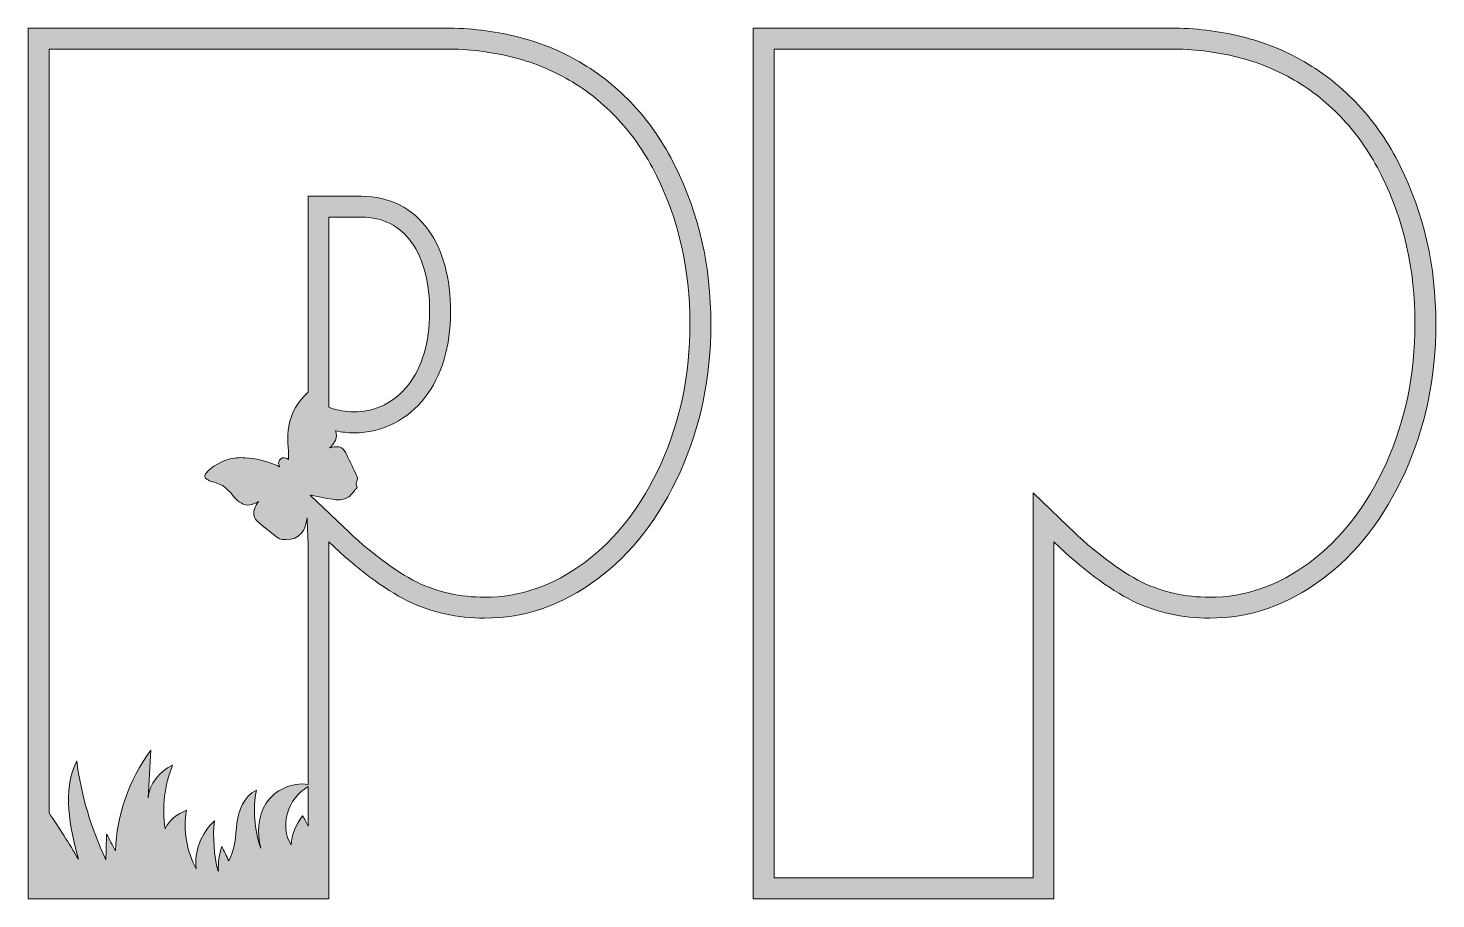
# Model space of a CAD drawing. Header units: millimetres. Extents: x 27 to 674, y -306 to -44.
# Drawn here: x 138.6 to 343.8, y -171 to -44 of the extents above; entities that cross this region are included whole.
import ezdxf

# ---------------------------------------------------------------- set-up
doc = ezdxf.new("R2010")
doc.units = ezdxf.units.MM
doc.header["$MEASUREMENT"] = 0
doc.layers.add('Layer 10', color=7, linetype='Continuous')
doc.layers.add('Layer 11', color=7, linetype='Continuous')

msp = doc.modelspace()

# ---------------------------------------------------------------- hatches: boundary and pattern name
at = {"layer": 'Layer 10'}
h = msp.add_hatch(color=2, dxfattribs=at)
h.dxf.hatch_style = 2
edge = h.paths.add_edge_path()
edge.add_spline(control_points=[(338.56, -64.11), (336.87, -60.71), (334.85, -57.75), (332.49, -55.21), (330.12, -52.68), (327.51, -50.57), (324.63, -48.9), (321.75, -47.23), (318.66, -45.99), (315.37, -45.19), (312.08, -44.38), (308.64, -43.97), (305.04, -43.97), (305.04, -43.97), (244.24, -43.97), (244.24, -43.97), (244.24, -43.97), (244.24, -170.97), (244.24, -170.97), (244.24, -170.97), (288.09, -170.97), (288.09, -170.97), (288.09, -170.97), (288.09, -118.92), (288.09, -118.92), (292.2, -122.87), (296.03, -125.74), (299.58, -127.53), (303.09, -129.19), (306.82, -130.03), (310.76, -130.03), (316.6, -130.03), (322.08, -128.14), (327.19, -124.35), (332.21, -120.62), (336.24, -115.41), (339.27, -108.73), (342.26, -102.15), (343.76, -94.94), (343.76, -87.09), (343.76, -78.68), (342.02, -71.02), (338.56, -64.11)], knot_values=[0, 0, 0, 0, 1, 1, 1, 2, 2, 2, 3, 3, 3, 4, 4, 4, 5, 5, 5, 6, 6, 6, 7, 7, 7, 8, 8, 8, 9, 9, 9, 10, 10, 10, 11, 11, 11, 12, 12, 12, 13, 13, 13, 14, 14, 14, 14], degree=3, periodic=1)
edge = h.paths.add_edge_path()
edge.add_spline(control_points=[(336.5, -107.47), (333.7, -113.65), (329.95, -118.5), (325.38, -121.9), (320.76, -125.32), (315.98, -126.98), (310.76, -126.98), (307.3, -126.98), (304, -126.24), (300.92, -124.79), (297.67, -123.15), (294.06, -120.43), (290.2, -116.72), (290.2, -116.72), (285.04, -111.76), (285.04, -111.76), (285.04, -111.76), (285.04, -118.92), (285.04, -118.92), (285.04, -118.92), (285.04, -167.93), (285.04, -167.93), (285.04, -167.93), (247.29, -167.93), (247.29, -167.93), (247.29, -167.93), (247.29, -47.02), (247.29, -47.02), (247.29, -47.02), (305.04, -47.02), (305.04, -47.02), (308.37, -47.02), (311.6, -47.4), (314.64, -48.15), (317.64, -48.88), (320.48, -50.02), (323.1, -51.54), (325.7, -53.05), (328.11, -54.98), (330.26, -57.29), (332.4, -59.6), (334.28, -62.35), (335.84, -65.48), (339.07, -71.92), (340.71, -79.19), (340.71, -87.09), (340.71, -94.47), (339.29, -101.32), (336.5, -107.47)], knot_values=[0, 0, 0, 0, 1, 1, 1, 2, 2, 2, 3, 3, 3, 4, 4, 4, 5, 5, 5, 6, 6, 6, 7, 7, 7, 8, 8, 8, 9, 9, 9, 10, 10, 10, 11, 11, 11, 12, 12, 12, 13, 13, 13, 14, 14, 14, 15, 15, 15, 16, 16, 16, 16], degree=3, periodic=1)
at = {"layer": 'Layer 11'}
h = msp.add_hatch(color=1, dxfattribs=at)
h.dxf.hatch_style = 2
edge = h.paths.add_edge_path()
edge.add_spline(control_points=[(232.87, -64.11), (231.19, -60.71), (229.16, -57.75), (226.8, -55.21), (224.44, -52.68), (221.82, -50.57), (218.94, -48.9), (216.06, -47.23), (212.98, -45.99), (209.68, -45.19), (206.39, -44.38), (202.95, -43.97), (199.36, -43.97), (199.36, -43.97), (138.56, -43.97), (138.56, -43.97), (138.56, -43.97), (138.56, -170.97), (138.56, -170.97), (138.56, -170.97), (182.4, -170.97), (182.4, -170.97), (182.4, -170.97), (182.4, -118.92), (182.4, -118.92), (186.52, -122.87), (190.35, -125.74), (193.9, -127.53), (197.41, -129.19), (201.13, -130.03), (205.07, -130.03), (210.92, -130.03), (216.4, -128.14), (221.51, -124.35), (226.53, -120.62), (230.56, -115.41), (233.59, -108.73), (236.58, -102.15), (238.07, -94.94), (238.07, -87.09), (238.07, -78.68), (236.34, -71.02), (232.87, -64.11)], knot_values=[0, 0, 0, 0, 1, 1, 1, 2, 2, 2, 3, 3, 3, 4, 4, 4, 5, 5, 5, 6, 6, 6, 7, 7, 7, 8, 8, 8, 9, 9, 9, 10, 10, 10, 11, 11, 11, 12, 12, 12, 13, 13, 13, 14, 14, 14, 14], degree=3, periodic=1)
edge = h.paths.add_edge_path()
edge.add_spline(control_points=[(179.36, -160.38), (179.13, -159.86), (178.87, -159.35), (178.57, -158.86), (177.59, -160.11), (177, -161.59), (176.88, -163.11), (175.19, -160.26), (176.35, -156.4), (179.36, -154.6), (179.36, -154.6), (179.36, -160.38), (179.36, -160.38)], knot_values=[0, 0, 0, 0, 1, 1, 1, 2, 2, 2, 3, 3, 3, 4, 4, 4, 4], degree=3, periodic=1)
edge = h.paths.add_edge_path()
edge.add_spline(control_points=[(230.81, -107.47), (228.01, -113.65), (224.27, -118.5), (219.69, -121.9), (215.08, -125.32), (210.3, -126.98), (205.07, -126.98), (201.62, -126.98), (198.31, -126.24), (195.24, -124.79), (191.98, -123.15), (188.37, -120.43), (184.51, -116.72), (184.51, -116.72), (179.68, -112.08), (179.68, -112.08), (179.7, -112.03), (182.92, -112.85), (183.96, -112.76), (184.43, -112.72), (184.94, -112.6), (185.32, -112.32), (185.76, -112.01), (185.98, -111.5), (186.39, -111.15), (186.64, -110.93), (186.37, -110.76), (186.36, -110.52), (186.36, -110.21), (186.57, -109.97), (186.57, -109.67), (186.57, -109.51), (186.51, -109.37), (186.44, -109.23), (185.96, -108.22), (185.47, -107.22), (184.99, -106.21), (184.8, -105.83), (184.61, -105.43), (184.25, -105.21), (183.73, -104.89), (183.06, -105.03), (182.47, -105.19), (182.75, -105.11), (183.25, -104.33), (183.37, -104.05), (183.55, -103.63), (183.54, -103.18), (183.39, -102.75), (183.38, -102.74), (183.38, -102.72), (183.37, -102.71), (184.29, -102.9), (185.18, -103), (186.04, -103), (188.12, -103), (190.09, -102.54), (191.87, -101.62), (193.63, -100.73), (195.15, -99.46), (196.4, -97.86), (197.6, -96.31), (198.54, -94.43), (199.19, -92.26), (199.81, -90.18), (200.13, -87.87), (200.13, -85.41), (200.13, -80.44), (199.05, -76.42), (196.93, -73.45), (194.61, -70.21), (191.23, -68.5), (187.14, -68.5), (187.14, -68.5), (182.4, -68.5), (182.4, -68.5), (182.4, -68.5), (179.36, -68.5), (179.36, -68.5), (179.36, -68.5), (179.36, -71.55), (179.36, -71.55), (179.36, -71.55), (179.36, -97.09), (179.36, -97.09), (177.87, -98.35), (176.9, -100.12), (176.54, -102.03), (176.22, -103.7), (176.56, -105.26), (176.51, -106.9), (176.28, -106.69), (175.99, -106.59), (175.65, -106.67), (175.27, -106.77), (175.02, -107.12), (175.06, -107.51), (175.08, -107.69), (175.15, -107.84), (175.25, -107.97), (175.05, -107.87), (174.84, -107.78), (174.63, -107.69), (173.21, -107.12), (171.74, -106.74), (170.21, -106.64), (169.36, -106.58), (168.53, -106.65), (167.72, -106.89), (166.77, -107.17), (165.92, -107.66), (165.12, -108.24), (164.84, -108.44), (164.62, -108.74), (164.42, -109.03), (164.23, -109.3), (164.31, -109.58), (164.59, -109.75), (164.86, -109.91), (165.15, -110.1), (165.45, -110.15), (165.8, -110.2), (166.09, -110.35), (166.4, -110.48), (166.52, -110.53), (166.65, -110.56), (166.78, -110.61), (166.87, -110.65), (166.97, -110.7), (167.05, -110.76), (167.33, -111.02), (167.61, -111.28), (167.89, -111.55), (167.98, -111.63), (168.08, -111.7), (168.15, -111.8), (168.31, -112.01), (168.43, -112.26), (168.62, -112.44), (168.92, -112.73), (169.24, -112.99), (169.59, -113.22), (170.45, -113.78), (171.29, -113.5), (172.12, -113.02), (171.69, -113.71), (171.24, -114.54), (171.53, -115.3), (171.7, -115.72), (172.07, -116.03), (172.43, -116.31), (172.43, -116.31), (174.77, -118.17), (174.77, -118.17), (174.95, -118.32), (175.14, -118.47), (175.37, -118.53), (175.5, -118.57), (175.64, -118.57), (175.78, -118.57), (175.9, -118.58), (176.02, -118.58), (176.13, -118.58), (178.13, -118.63), (179.01, -117.23), (179.21, -115.42), (179.27, -117.06), (179.36, -118.92), (179.36, -118.92), (179.36, -118.92), (179.36, -154.3), (179.36, -154.3), (176.99, -153.88), (174.46, -155.16), (173.25, -157.02), (171.98, -158.97), (171.94, -161.38), (172.46, -163.59), (171.51, -160.85), (171.29, -157.92), (171.82, -155.1), (169.96, -156.05), (169.25, -158.07), (168.99, -159.93), (168.74, -161.8), (168.77, -163.76), (167.8, -165.43), (167.47, -164.74), (167.14, -164.04), (166.8, -163.35), (166.4, -164.49), (166.23, -165.7), (166.28, -166.9), (166.25, -166.93), (166.26, -166.92), (166.23, -166.94), (165.63, -164.54), (165.45, -162.06), (165.71, -159.61), (163.72, -161.46), (162.73, -164.09), (163.06, -166.61), (161.62, -163.97), (161.12, -160.95), (161.64, -158.06), (160.25, -158.55), (159.1, -159.53), (158.51, -160.74), (158.04, -157.63), (158.42, -154.43), (159.6, -151.48), (157.61, -152.41), (156.23, -154.26), (156.03, -156.22), (156.16, -153.9), (156.3, -151.59), (156.43, -149.27), (153.25, -153.64), (151.45, -158.77), (151.27, -163.95), (150.84, -163.15), (150.42, -162.34), (149.99, -161.54), (149.95, -162.79), (149.91, -164.04), (149.88, -165.28), (147.72, -160.67), (146.29, -155.8), (145.63, -150.86), (143.47, -155.33), (144.66, -160.45), (145.88, -165.19), (144.54, -162.9), (143.11, -160.65), (141.6, -158.44), (141.6, -158.44), (141.6, -47.02), (141.6, -47.02), (141.6, -47.02), (199.36, -47.02), (199.36, -47.02), (202.69, -47.02), (205.92, -47.4), (208.96, -48.15), (211.95, -48.88), (214.8, -50.02), (217.41, -51.54), (220.02, -53.05), (222.42, -54.98), (224.57, -57.29), (226.72, -59.6), (228.6, -62.35), (230.15, -65.48), (233.38, -71.92), (235.02, -79.19), (235.02, -87.09), (235.02, -94.47), (233.61, -101.32), (230.81, -107.47)], knot_values=[0, 0, 0, 0, 1, 1, 1, 2, 2, 2, 3, 3, 3, 4, 4, 4, 5, 5, 5, 6, 6, 6, 7, 7, 7, 8, 8, 8, 9, 9, 9, 10, 10, 10, 11, 11, 11, 12, 12, 12, 13, 13, 13, 14, 14, 14, 15, 15, 15, 16, 16, 16, 17, 17, 17, 18, 18, 18, 19, 19, 19, 20, 20, 20, 21, 21, 21, 22, 22, 22, 23, 23, 23, 24, 24, 24, 25, 25, 25, 26, 26, 26, 27, 27, 27, 28, 28, 28, 29, 29, 29, 30, 30, 30, 31, 31, 31, 32, 32, 32, 33, 33, 33, 34, 34, 34, 35, 35, 35, 36, 36, 36, 37, 37, 37, 38, 38, 38, 39, 39, 39, 40, 40, 40, 41, 41, 41, 42, 42, 42, 43, 43, 43, 44, 44, 44, 45, 45, 45, 46, 46, 46, 47, 47, 47, 48, 48, 48, 49, 49, 49, 50, 50, 50, 51, 51, 51, 52, 52, 52, 53, 53, 53, 54, 54, 54, 55, 55, 55, 56, 56, 56, 57, 57, 57, 58, 58, 58, 59, 59, 59, 60, 60, 60, 61, 61, 61, 62, 62, 62, 63, 63, 63, 64, 64, 64, 65, 65, 65, 66, 66, 66, 67, 67, 67, 68, 68, 68, 69, 69, 69, 70, 70, 70, 71, 71, 71, 72, 72, 72, 73, 73, 73, 74, 74, 74, 75, 75, 75, 76, 76, 76, 77, 77, 77, 78, 78, 78, 79, 79, 79, 80, 80, 80, 81, 81, 81, 82, 82, 82, 83, 83, 83, 84, 84, 84, 85, 85, 85, 86, 86, 86, 86], degree=3, periodic=1)
edge = h.paths.add_edge_path()
edge.add_spline(control_points=[(182.4, -99.28), (182.4, -99.28), (182.4, -71.55), (182.4, -71.55), (182.4, -71.55), (187.14, -71.55), (187.14, -71.55), (190.26, -71.55), (192.7, -72.77), (194.45, -75.22), (196.21, -77.67), (197.08, -81.07), (197.08, -85.41), (197.08, -87.59), (196.81, -89.58), (196.27, -91.39), (195.73, -93.2), (194.97, -94.73), (194, -95.98), (193.02, -97.24), (191.85, -98.21), (190.49, -98.91), (189.13, -99.61), (187.64, -99.95), (186.04, -99.95), (184.91, -99.95), (183.7, -99.73), (182.4, -99.28)], knot_values=[0, 0, 0, 0, 1, 1, 1, 2, 2, 2, 3, 3, 3, 4, 4, 4, 5, 5, 5, 6, 6, 6, 7, 7, 7, 8, 8, 8, 9, 9, 9, 9], degree=3, periodic=1)

# ---------------------------------------------------------------- linework, layer by layer
at = {"layer": 'Layer 10', "lineweight": 0}
for points, knots in [([(338.56, -64.11), (336.87, -60.71), (334.85, -57.75), (332.49, -55.21), (330.12, -52.68), (327.51, -50.57), (324.63, -48.9), (321.75, -47.23), (318.66, -45.99), (315.37, -45.19), (312.08, -44.38), (308.64, -43.97), (305.04, -43.97), (305.04, -43.97), (244.24, -43.97), (244.24, -43.97), (244.24, -43.97), (244.24, -170.97), (244.24, -170.97), (244.24, -170.97), (288.09, -170.97), (288.09, -170.97), (288.09, -170.97), (288.09, -118.92), (288.09, -118.92), (292.2, -122.87), (296.03, -125.74), (299.58, -127.53), (303.09, -129.19), (306.82, -130.03), (310.76, -130.03), (316.6, -130.03), (322.08, -128.14), (327.19, -124.35), (332.21, -120.62), (336.24, -115.41), (339.27, -108.73), (342.26, -102.15), (343.76, -94.94), (343.76, -87.09), (343.76, -78.68), (342.02, -71.02), (338.56, -64.11)], [0, 0, 0, 0, 1, 1, 1, 2, 2, 2, 3, 3, 3, 4, 4, 4, 5, 5, 5, 6, 6, 6, 7, 7, 7, 8, 8, 8, 9, 9, 9, 10, 10, 10, 11, 11, 11, 12, 12, 12, 13, 13, 13, 14, 14, 14, 14]), ([(336.5, -107.47), (333.7, -113.65), (329.95, -118.5), (325.38, -121.9), (320.76, -125.32), (315.98, -126.98), (310.76, -126.98), (307.3, -126.98), (304, -126.24), (300.92, -124.79), (297.67, -123.15), (294.06, -120.43), (290.2, -116.72), (290.2, -116.72), (285.04, -111.76), (285.04, -111.76), (285.04, -111.76), (285.04, -118.92), (285.04, -118.92), (285.04, -118.92), (285.04, -167.93), (285.04, -167.93), (285.04, -167.93), (247.29, -167.93), (247.29, -167.93), (247.29, -167.93), (247.29, -47.02), (247.29, -47.02), (247.29, -47.02), (305.04, -47.02), (305.04, -47.02), (308.37, -47.02), (311.6, -47.4), (314.64, -48.15), (317.64, -48.88), (320.48, -50.02), (323.1, -51.54), (325.7, -53.05), (328.11, -54.98), (330.26, -57.29), (332.4, -59.6), (334.28, -62.35), (335.84, -65.48), (339.07, -71.92), (340.71, -79.19), (340.71, -87.09), (340.71, -94.47), (339.29, -101.32), (336.5, -107.47)], [0, 0, 0, 0, 1, 1, 1, 2, 2, 2, 3, 3, 3, 4, 4, 4, 5, 5, 5, 6, 6, 6, 7, 7, 7, 8, 8, 8, 9, 9, 9, 10, 10, 10, 11, 11, 11, 12, 12, 12, 13, 13, 13, 14, 14, 14, 15, 15, 15, 16, 16, 16, 16])]:
    msp.add_open_spline(points, degree=3, knots=knots, dxfattribs=at)
at = {"layer": 'Layer 11', "lineweight": 0}
for points, knots in [([(232.87, -64.11), (231.19, -60.71), (229.16, -57.75), (226.8, -55.21), (224.44, -52.68), (221.82, -50.57), (218.94, -48.9), (216.06, -47.23), (212.98, -45.99), (209.68, -45.19), (206.39, -44.38), (202.95, -43.97), (199.36, -43.97), (199.36, -43.97), (138.56, -43.97), (138.56, -43.97), (138.56, -43.97), (138.56, -170.97), (138.56, -170.97), (138.56, -170.97), (182.4, -170.97), (182.4, -170.97), (182.4, -170.97), (182.4, -118.92), (182.4, -118.92), (186.52, -122.87), (190.35, -125.74), (193.9, -127.53), (197.41, -129.19), (201.13, -130.03), (205.07, -130.03), (210.92, -130.03), (216.4, -128.14), (221.51, -124.35), (226.53, -120.62), (230.56, -115.41), (233.59, -108.73), (236.58, -102.15), (238.07, -94.94), (238.07, -87.09), (238.07, -78.68), (236.34, -71.02), (232.87, -64.11)], [0, 0, 0, 0, 1, 1, 1, 2, 2, 2, 3, 3, 3, 4, 4, 4, 5, 5, 5, 6, 6, 6, 7, 7, 7, 8, 8, 8, 9, 9, 9, 10, 10, 10, 11, 11, 11, 12, 12, 12, 13, 13, 13, 14, 14, 14, 14]), ([(230.81, -107.47), (228.01, -113.65), (224.27, -118.5), (219.69, -121.9), (215.08, -125.32), (210.3, -126.98), (205.07, -126.98), (201.62, -126.98), (198.31, -126.24), (195.24, -124.79), (191.98, -123.15), (188.37, -120.43), (184.51, -116.72), (184.51, -116.72), (179.68, -112.08), (179.68, -112.08), (179.7, -112.03), (182.92, -112.85), (183.96, -112.76), (184.43, -112.72), (184.94, -112.6), (185.32, -112.32), (185.76, -112.01), (185.98, -111.5), (186.39, -111.15), (186.64, -110.93), (186.37, -110.76), (186.36, -110.52), (186.36, -110.21), (186.57, -109.97), (186.57, -109.67), (186.57, -109.51), (186.51, -109.37), (186.44, -109.23), (185.96, -108.22), (185.47, -107.22), (184.99, -106.21), (184.8, -105.83), (184.61, -105.43), (184.25, -105.21), (183.73, -104.89), (183.06, -105.03), (182.47, -105.19), (182.75, -105.11), (183.25, -104.33), (183.37, -104.05), (183.55, -103.63), (183.54, -103.18), (183.39, -102.75), (183.38, -102.74), (183.38, -102.72), (183.37, -102.71), (184.29, -102.9), (185.18, -103), (186.04, -103), (188.12, -103), (190.09, -102.54), (191.87, -101.62), (193.63, -100.73), (195.15, -99.46), (196.4, -97.86), (197.6, -96.31), (198.54, -94.43), (199.19, -92.26), (199.81, -90.18), (200.13, -87.87), (200.13, -85.41), (200.13, -80.44), (199.05, -76.42), (196.93, -73.45), (194.61, -70.21), (191.23, -68.5), (187.14, -68.5), (187.14, -68.5), (182.4, -68.5), (182.4, -68.5), (182.4, -68.5), (179.36, -68.5), (179.36, -68.5), (179.36, -68.5), (179.36, -71.55), (179.36, -71.55), (179.36, -71.55), (179.36, -97.09), (179.36, -97.09), (177.87, -98.35), (176.9, -100.12), (176.54, -102.03), (176.22, -103.7), (176.56, -105.26), (176.51, -106.9), (176.28, -106.69), (175.99, -106.59), (175.65, -106.67), (175.27, -106.77), (175.02, -107.12), (175.06, -107.51), (175.08, -107.69), (175.15, -107.84), (175.25, -107.97), (175.05, -107.87), (174.84, -107.78), (174.63, -107.69), (173.21, -107.12), (171.74, -106.74), (170.21, -106.64), (169.36, -106.58), (168.53, -106.65), (167.72, -106.89), (166.77, -107.17), (165.92, -107.66), (165.12, -108.24), (164.84, -108.44), (164.62, -108.74), (164.42, -109.03), (164.23, -109.3), (164.31, -109.58), (164.59, -109.75), (164.86, -109.91), (165.15, -110.1), (165.45, -110.15), (165.8, -110.2), (166.09, -110.35), (166.4, -110.48), (166.52, -110.53), (166.65, -110.56), (166.78, -110.61), (166.87, -110.65), (166.97, -110.7), (167.05, -110.76), (167.33, -111.02), (167.61, -111.28), (167.89, -111.55), (167.98, -111.63), (168.08, -111.7), (168.15, -111.8), (168.31, -112.01), (168.43, -112.26), (168.62, -112.44), (168.92, -112.73), (169.24, -112.99), (169.59, -113.22), (170.45, -113.78), (171.29, -113.5), (172.12, -113.02), (171.69, -113.71), (171.24, -114.54), (171.53, -115.3), (171.7, -115.72), (172.07, -116.03), (172.43, -116.31), (172.43, -116.31), (174.77, -118.17), (174.77, -118.17), (174.95, -118.32), (175.14, -118.47), (175.37, -118.53), (175.5, -118.57), (175.64, -118.57), (175.78, -118.57), (175.9, -118.58), (176.02, -118.58), (176.13, -118.58), (178.13, -118.63), (179.01, -117.23), (179.21, -115.42), (179.27, -117.06), (179.36, -118.92), (179.36, -118.92), (179.36, -118.92), (179.36, -154.3), (179.36, -154.3), (176.99, -153.88), (174.46, -155.16), (173.25, -157.02), (171.98, -158.97), (171.94, -161.38), (172.46, -163.59), (171.51, -160.85), (171.29, -157.92), (171.82, -155.1), (169.96, -156.05), (169.25, -158.07), (168.99, -159.93), (168.74, -161.8), (168.77, -163.76), (167.8, -165.43), (167.47, -164.74), (167.14, -164.04), (166.8, -163.35), (166.4, -164.49), (166.23, -165.7), (166.28, -166.9), (166.25, -166.93), (166.26, -166.92), (166.23, -166.94), (165.63, -164.54), (165.45, -162.06), (165.71, -159.61), (163.72, -161.46), (162.73, -164.09), (163.06, -166.61), (161.62, -163.97), (161.12, -160.95), (161.64, -158.06), (160.25, -158.55), (159.1, -159.53), (158.51, -160.74), (158.04, -157.63), (158.42, -154.43), (159.6, -151.48), (157.61, -152.41), (156.23, -154.26), (156.03, -156.22), (156.16, -153.9), (156.3, -151.59), (156.43, -149.27), (153.25, -153.64), (151.45, -158.77), (151.27, -163.95), (150.84, -163.15), (150.42, -162.34), (149.99, -161.54), (149.95, -162.79), (149.91, -164.04), (149.88, -165.28), (147.72, -160.67), (146.29, -155.8), (145.63, -150.86), (143.47, -155.33), (144.66, -160.45), (145.88, -165.19), (144.54, -162.9), (143.11, -160.65), (141.6, -158.44), (141.6, -158.44), (141.6, -47.02), (141.6, -47.02), (141.6, -47.02), (199.36, -47.02), (199.36, -47.02), (202.69, -47.02), (205.92, -47.4), (208.96, -48.15), (211.95, -48.88), (214.8, -50.02), (217.41, -51.54), (220.02, -53.05), (222.42, -54.98), (224.57, -57.29), (226.72, -59.6), (228.6, -62.35), (230.15, -65.48), (233.38, -71.92), (235.02, -79.19), (235.02, -87.09), (235.02, -94.47), (233.61, -101.32), (230.81, -107.47)], [0, 0, 0, 0, 1, 1, 1, 2, 2, 2, 3, 3, 3, 4, 4, 4, 5, 5, 5, 6, 6, 6, 7, 7, 7, 8, 8, 8, 9, 9, 9, 10, 10, 10, 11, 11, 11, 12, 12, 12, 13, 13, 13, 14, 14, 14, 15, 15, 15, 16, 16, 16, 17, 17, 17, 18, 18, 18, 19, 19, 19, 20, 20, 20, 21, 21, 21, 22, 22, 22, 23, 23, 23, 24, 24, 24, 25, 25, 25, 26, 26, 26, 27, 27, 27, 28, 28, 28, 29, 29, 29, 30, 30, 30, 31, 31, 31, 32, 32, 32, 33, 33, 33, 34, 34, 34, 35, 35, 35, 36, 36, 36, 37, 37, 37, 38, 38, 38, 39, 39, 39, 40, 40, 40, 41, 41, 41, 42, 42, 42, 43, 43, 43, 44, 44, 44, 45, 45, 45, 46, 46, 46, 47, 47, 47, 48, 48, 48, 49, 49, 49, 50, 50, 50, 51, 51, 51, 52, 52, 52, 53, 53, 53, 54, 54, 54, 55, 55, 55, 56, 56, 56, 57, 57, 57, 58, 58, 58, 59, 59, 59, 60, 60, 60, 61, 61, 61, 62, 62, 62, 63, 63, 63, 64, 64, 64, 65, 65, 65, 66, 66, 66, 67, 67, 67, 68, 68, 68, 69, 69, 69, 70, 70, 70, 71, 71, 71, 72, 72, 72, 73, 73, 73, 74, 74, 74, 75, 75, 75, 76, 76, 76, 77, 77, 77, 78, 78, 78, 79, 79, 79, 80, 80, 80, 81, 81, 81, 82, 82, 82, 83, 83, 83, 84, 84, 84, 85, 85, 85, 86, 86, 86, 86]), ([(182.4, -99.28), (182.4, -99.28), (182.4, -71.55), (182.4, -71.55), (182.4, -71.55), (187.14, -71.55), (187.14, -71.55), (190.26, -71.55), (192.7, -72.77), (194.45, -75.22), (196.21, -77.67), (197.08, -81.07), (197.08, -85.41), (197.08, -87.59), (196.81, -89.58), (196.27, -91.39), (195.73, -93.2), (194.97, -94.73), (194, -95.98), (193.02, -97.24), (191.85, -98.21), (190.49, -98.91), (189.13, -99.61), (187.64, -99.95), (186.04, -99.95), (184.91, -99.95), (183.7, -99.73), (182.4, -99.28)], [0, 0, 0, 0, 1, 1, 1, 2, 2, 2, 3, 3, 3, 4, 4, 4, 5, 5, 5, 6, 6, 6, 7, 7, 7, 8, 8, 8, 9, 9, 9, 9]), ([(179.36, -160.38), (179.13, -159.86), (178.87, -159.35), (178.57, -158.86), (177.59, -160.11), (177, -161.59), (176.88, -163.11), (175.19, -160.26), (176.35, -156.4), (179.36, -154.6), (179.36, -154.6), (179.36, -160.38), (179.36, -160.38)], [0, 0, 0, 0, 1, 1, 1, 2, 2, 2, 3, 3, 3, 4, 4, 4, 4])]:
    msp.add_open_spline(points, degree=3, knots=knots, dxfattribs=at)

doc.saveas('drawing.dxf')
